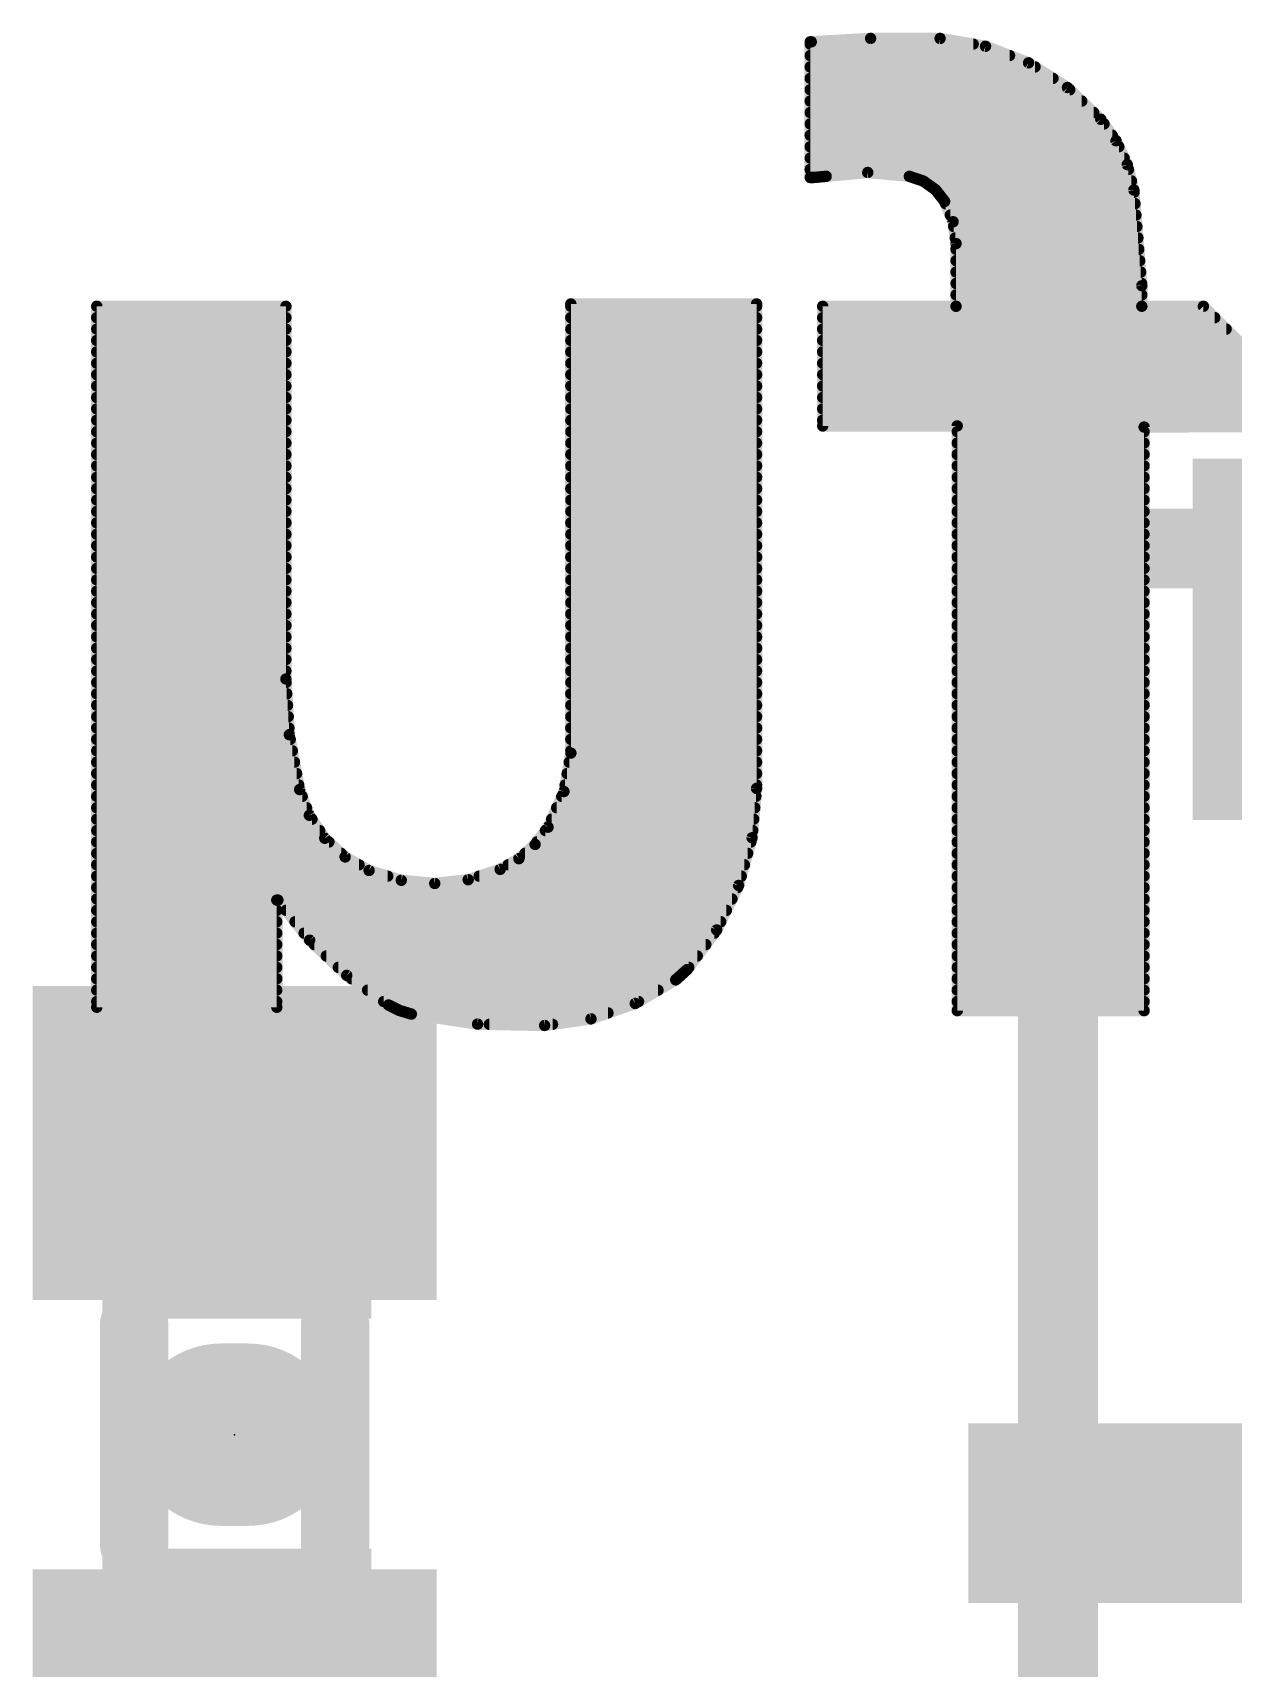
# Model space of a CAD drawing. Extents: x -8.9 to 15.4, y -3.8 to 15.4.
# Drawn here: x 3.36 to 6.036, y 7.099 to 10.744 of the extents above; entities that cross this region are included whole.
import ezdxf

# ---------------------------------------------------------------- set-up
doc = ezdxf.new("R2010")
doc.units = 0
for name, color, linetype in [('1', 12, 'CONTINUOUS'), ('21', 41, 'CONTINUOUS'), ('22', 40, 'CONTINUOUS'), ('23', 53, 'CONTINUOUS'), ('51', 53, 'CONTINUOUS')]:
    doc.layers.add(name, color=color, linetype=linetype)

# ---------------------------------------------------------------- blocks, each defined once
blk = doc.blocks.new('RECT')
blk.add_solid([(-0.5, -0.5), (0.5, -0.5), (-0.5, 0.5), (0.5, 0.5)])

msp = doc.modelspace()

# ---------------------------------------------------------------- linework, layer by layer
at = {"layer": '21'}
for points, const_width in [([(5.645, 7.945), (5.645, 9.595)], 0.1778), ([(3.7795, 7.62), (3.8405, 7.62)], 0.4064)]:
    msp.add_lwpolyline(points, dxfattribs=dict(at, const_width=const_width))
for points, const_width in [([(5.6895, 9.595, 1), (5.6006, 9.595)], 0.0889), ([(5.6006, 7.945, 1), (5.6895, 7.945)], 0.0889), ([(3.7795, 7.7216, 1), (3.7795, 7.5184)], 0.2032), ([(3.8405, 7.5184, 1), (3.8405, 7.7216)], 0.2032)]:
    msp.add_lwpolyline(points, format="xyb", dxfattribs=dict(at, const_width=const_width))
at = {"layer": '22', "const_width": 0.0254}
for points in [[(5.0952, 10.7239), (5.0927, 10.7239)], [(5.0927, 10.7239), (5.0927, 10.4216)], [(5.0927, 10.7188), (5.456, 10.7188)], [(5.2273, 10.7315), (5.0952, 10.7239)], [(5.3823, 10.7315), (5.2273, 10.7315)], [(5.4835, 10.7141), (5.3823, 10.7315)], [(5.5794, 10.6771), (5.4835, 10.7141)], [(5.0927, 10.6934), (5.5371, 10.6934)], [(5.0927, 10.668), (5.5938, 10.668)], [(5.6661, 10.6221), (5.5794, 10.6771)], [(5.0927, 10.6426), (5.6338, 10.6426)], [(5.0927, 10.6172), (5.6713, 10.6172)], [(5.7404, 10.5512), (5.6661, 10.6221)], [(5.0927, 10.5918), (5.6979, 10.5918)], [(5.0927, 10.5664), (5.7245, 10.5664)], [(5.0927, 10.541), (5.7477, 10.541)], [(5.7744, 10.5035), (5.7404, 10.5512)], [(5.0927, 10.5156), (5.7658, 10.5156)], [(5.0927, 10.4902), (5.7806, 10.4902)], [(5.7993, 10.4504), (5.7744, 10.5035)], [(5.0927, 10.4648), (5.7925, 10.4648)], [(5.8141, 10.3937), (5.7993, 10.4504)], [(5.0927, 10.4394), (5.8021, 10.4394)], [(5.0927, 10.4216), (5.1003, 10.4216)], [(5.1003, 10.4216), (5.1283, 10.4242)], [(5.1283, 10.4242), (5.221, 10.4328)], [(5.221, 10.4328), (5.3137, 10.4242)], [(5.3137, 10.4242), (5.345, 10.4135)], [(5.3435, 10.414), (5.8088, 10.414)], [(5.345, 10.4135), (5.372, 10.3943)], [(5.372, 10.3943), (5.3924, 10.3683)], [(5.3765, 10.3886), (5.8145, 10.3886)], [(5.8318, 10.1803), (5.8141, 10.3937)], [(5.3924, 10.3683), (5.4112, 10.3229)], [(5.3945, 10.3632), (5.8166, 10.3632)], [(5.405, 10.3378), (5.8187, 10.3378)], [(5.4112, 10.3229), (5.4178, 10.2743)], [(5.4126, 10.3124), (5.8208, 10.3124)], [(5.4161, 10.287), (5.823, 10.287)], [(5.4178, 10.2743), (5.4178, 10.1346)], [(5.4178, 10.2616), (5.8251, 10.2616)], [(5.4178, 10.2362), (5.8272, 10.2362)], [(5.4178, 10.2108), (5.8293, 10.2108)], [(5.4178, 10.1854), (5.8314, 10.1854)], [(5.4178, 10.16), (5.8318, 10.16)], [(5.8318, 10.1346), (5.8318, 10.1803)], [(3.5027, 8.5725), (3.5027, 10.1346)], [(3.5027, 10.1346), (3.9243, 10.1346)], [(3.9243, 10.1346), (3.9243, 9.304)], [(4.5593, 9.1389), (4.5593, 10.1397)], [(4.5593, 10.1397), (4.9733, 10.1397)], [(4.5593, 10.1346), (4.9733, 10.1346)], [(4.9733, 10.1397), (4.9733, 9.0602)], [(5.4178, 10.1346), (5.1206, 10.1346)], [(5.1206, 10.1346), (5.1206, 9.8679)], [(5.4178, 10.1346), (5.8318, 10.1346)], [(5.969, 10.1346), (5.8318, 10.1346)], [(6.2357, 9.8679), (5.969, 10.1346)], [(3.5027, 10.1092), (3.9243, 10.1092)], [(3.5027, 10.0838), (3.9243, 10.0838)], [(4.5593, 10.1092), (4.9733, 10.1092)], [(4.5593, 10.0838), (4.9733, 10.0838)], [(5.1206, 10.1092), (5.9944, 10.1092)], [(5.1206, 10.0838), (6.0198, 10.0838)], [(3.5027, 10.0584), (3.9243, 10.0584)], [(4.5593, 10.0584), (4.9733, 10.0584)], [(5.1206, 10.0584), (6.0452, 10.0584)], [(3.5027, 10.033), (3.9243, 10.033)], [(4.5593, 10.033), (4.9733, 10.033)], [(5.1206, 10.033), (6.0706, 10.033)], [(3.5027, 10.0076), (3.9243, 10.0076)], [(3.5027, 9.9822), (3.9243, 9.9822)], [(4.5593, 10.0076), (4.9733, 10.0076)], [(4.5593, 9.9822), (4.9733, 9.9822)], [(5.1206, 10.0076), (6.096, 10.0076)], [(5.1206, 9.9822), (6.1214, 9.9822)], [(3.5027, 9.9568), (3.9243, 9.9568)], [(4.5593, 9.9568), (4.9733, 9.9568)], [(5.1206, 9.9568), (6.1468, 9.9568)], [(3.5027, 9.9314), (3.9243, 9.9314)], [(3.5027, 9.906), (3.9243, 9.906)], [(4.5593, 9.9314), (4.9733, 9.9314)], [(4.5593, 9.906), (4.9733, 9.906)], [(5.1206, 9.9314), (6.1722, 9.9314)], [(5.1206, 9.906), (6.1976, 9.906)], [(3.5027, 9.8806), (3.9243, 9.8806)], [(4.5593, 9.8806), (4.9733, 9.8806)], [(5.1206, 9.8806), (6.223, 9.8806)], [(5.1206, 9.8679), (5.4204, 9.8679)], [(5.4204, 9.8679), (5.4204, 8.5649)], [(5.8369, 9.8654), (6.2357, 9.8679)], [(5.8369, 8.5649), (5.8369, 9.8654)], [(3.5027, 9.8552), (3.9243, 9.8552)], [(3.5027, 9.8298), (3.9243, 9.8298)], [(4.5593, 9.8552), (4.9733, 9.8552)], [(4.5593, 9.8298), (4.9733, 9.8298)], [(5.4204, 9.8552), (5.8369, 9.8552)], [(5.4204, 9.8298), (5.8369, 9.8298)], [(3.5027, 9.8044), (3.9243, 9.8044)], [(4.5593, 9.8044), (4.9733, 9.8044)], [(5.4204, 9.8044), (5.8369, 9.8044)], [(3.5027, 9.779), (3.9243, 9.779)], [(4.5593, 9.779), (4.9733, 9.779)], [(5.4204, 9.779), (5.8369, 9.779)], [(3.5027, 9.7536), (3.9243, 9.7536)], [(3.5027, 9.7282), (3.9243, 9.7282)], [(4.5593, 9.7536), (4.9733, 9.7536)], [(4.5593, 9.7282), (4.9733, 9.7282)], [(5.4204, 9.7536), (5.8369, 9.7536)], [(5.4204, 9.7282), (5.8369, 9.7282)], [(3.5027, 9.7028), (3.9243, 9.7028)], [(4.5593, 9.7028), (4.9733, 9.7028)], [(5.4204, 9.7028), (5.8369, 9.7028)], [(3.5027, 9.6774), (3.9243, 9.6774)], [(3.5027, 9.652), (3.9243, 9.652)], [(4.5593, 9.6774), (4.9733, 9.6774)], [(4.5593, 9.652), (4.9733, 9.652)], [(5.4204, 9.6774), (5.8369, 9.6774)], [(5.4204, 9.652), (5.8369, 9.652)], [(3.5027, 9.6266), (3.9243, 9.6266)], [(4.5593, 9.6266), (4.9733, 9.6266)], [(5.4204, 9.6266), (5.8369, 9.6266)], [(3.5027, 9.6012), (3.9243, 9.6012)], [(3.5027, 9.5758), (3.9243, 9.5758)], [(4.5593, 9.6012), (4.9733, 9.6012)], [(4.5593, 9.5758), (4.9733, 9.5758)], [(5.4204, 9.6012), (5.8369, 9.6012)], [(5.4204, 9.5758), (5.8369, 9.5758)], [(3.5027, 9.5504), (3.9243, 9.5504)], [(4.5593, 9.5504), (4.9733, 9.5504)], [(5.4204, 9.5504), (5.8369, 9.5504)], [(3.5027, 9.525), (3.9243, 9.525)], [(4.5593, 9.525), (4.9733, 9.525)], [(5.4204, 9.525), (5.8369, 9.525)], [(3.5027, 9.4996), (3.9243, 9.4996)], [(3.5027, 9.4742), (3.9243, 9.4742)], [(4.5593, 9.4996), (4.9733, 9.4996)], [(4.5593, 9.4742), (4.9733, 9.4742)], [(5.4204, 9.4996), (5.8369, 9.4996)], [(5.4204, 9.4742), (5.8369, 9.4742)], [(3.5027, 9.4488), (3.9243, 9.4488)], [(4.5593, 9.4488), (4.9733, 9.4488)], [(5.4204, 9.4488), (5.8369, 9.4488)], [(3.5027, 9.4234), (3.9243, 9.4234)], [(3.5027, 9.398), (3.9243, 9.398)], [(4.5593, 9.4234), (4.9733, 9.4234)], [(4.5593, 9.398), (4.9733, 9.398)], [(5.4204, 9.4234), (5.8369, 9.4234)], [(5.4204, 9.398), (5.8369, 9.398)], [(3.5027, 9.3726), (3.9243, 9.3726)], [(4.5593, 9.3726), (4.9733, 9.3726)], [(5.4204, 9.3726), (5.8369, 9.3726)], [(3.5027, 9.3472), (3.9243, 9.3472)], [(3.5027, 9.3218), (3.9243, 9.3218)], [(4.5593, 9.3472), (4.9733, 9.3472)], [(4.5593, 9.3218), (4.9733, 9.3218)], [(5.4204, 9.3472), (5.8369, 9.3472)], [(5.4204, 9.3218), (5.8369, 9.3218)], [(3.5027, 9.2964), (3.9248, 9.2964)], [(3.9243, 9.304), (3.932, 9.1799)], [(4.5593, 9.2964), (4.9733, 9.2964)], [(5.4204, 9.2964), (5.8369, 9.2964)], [(3.5027, 9.271), (3.9263, 9.271)], [(3.5027, 9.2456), (3.9279, 9.2456)], [(4.5593, 9.271), (4.9733, 9.271)], [(4.5593, 9.2456), (4.9733, 9.2456)], [(5.4204, 9.271), (5.8369, 9.271)], [(5.4204, 9.2456), (5.8369, 9.2456)], [(3.5027, 9.2202), (3.9295, 9.2202)], [(4.5593, 9.2202), (4.9733, 9.2202)], [(5.4204, 9.2202), (5.8369, 9.2202)], [(3.5027, 9.1948), (3.931, 9.1948)], [(3.932, 9.1799), (3.9548, 9.0576)], [(4.5593, 9.1948), (4.9733, 9.1948)], [(5.4204, 9.1948), (5.8369, 9.1948)], [(3.5027, 9.1694), (3.9339, 9.1694)], [(3.5027, 9.144), (3.9387, 9.144)], [(4.544, 9.0532), (4.5593, 9.1389)], [(4.5593, 9.1694), (4.9733, 9.1694)], [(4.5593, 9.144), (4.9733, 9.144)], [(5.4204, 9.1694), (5.8369, 9.1694)], [(5.4204, 9.144), (5.8369, 9.144)], [(3.5027, 9.1186), (3.9434, 9.1186)], [(4.5557, 9.1186), (4.9733, 9.1186)], [(5.4204, 9.1186), (5.8369, 9.1186)], [(3.5027, 9.0932), (3.9481, 9.0932)], [(3.5027, 9.0678), (3.9529, 9.0678)], [(4.5466, 9.0678), (4.9733, 9.0678)], [(4.5511, 9.0932), (4.9733, 9.0932)], [(5.4204, 9.0932), (5.8369, 9.0932)], [(5.4204, 9.0678), (5.8369, 9.0678)], [(3.5027, 9.0424), (3.9606, 9.0424)], [(3.9548, 9.0576), (3.9766, 9.0001)], [(4.5085, 8.9738), (4.544, 9.0532)], [(4.5391, 9.0424), (4.9717, 9.0424)], [(4.9733, 9.0602), (4.9632, 8.9502)], [(5.4204, 9.0424), (5.8369, 9.0424)], [(3.5027, 9.017), (3.9702, 9.017)], [(3.5027, 8.9916), (3.9824, 8.9916)], [(3.9766, 9.0001), (4.011, 8.9492)], [(4.5164, 8.9916), (4.967, 8.9916)], [(4.5278, 9.017), (4.9693, 9.017)], [(5.4204, 9.017), (5.8369, 9.017)], [(5.4204, 8.9916), (5.8369, 8.9916)], [(3.5027, 8.9662), (3.9995, 8.9662)], [(4.4796, 8.9354), (4.5085, 8.9738)], [(4.5028, 8.9662), (4.9647, 8.9662)], [(5.4204, 8.9662), (5.8369, 8.9662)], [(3.5027, 8.9408), (4.0201, 8.9408)], [(4.011, 8.9492), (4.0562, 8.9075)], [(4.4436, 8.9036), (4.4796, 8.9354)], [(4.4837, 8.9408), (4.9605, 8.9408)], [(4.9632, 8.9502), (4.9332, 8.8439)], [(5.4204, 8.9408), (5.8369, 8.9408)], [(3.5027, 8.9154), (4.0476, 8.9154)], [(3.5027, 8.89), (4.0872, 8.89)], [(4.0562, 8.9075), (4.1097, 8.8773)], [(4.4018, 8.8798), (4.4436, 8.9036)], [(4.4197, 8.89), (4.9462, 8.89)], [(4.457, 8.9154), (4.9534, 8.9154)], [(5.4204, 8.9154), (5.8369, 8.9154)], [(5.4204, 8.89), (5.8369, 8.89)], [(3.5027, 8.8646), (4.1512, 8.8646)], [(4.1097, 8.8773), (4.1814, 8.8554)], [(4.1814, 8.8554), (4.256, 8.8484)], [(4.256, 8.8484), (4.3305, 8.8567)], [(4.3305, 8.8567), (4.4018, 8.8798)], [(4.355, 8.8646), (4.9391, 8.8646)], [(5.4204, 8.8646), (5.8369, 8.8646)], [(3.5027, 8.8392), (4.9309, 8.8392)], [(3.5027, 8.8138), (4.9184, 8.8138)], [(3.9065, 8.8113), (3.904, 8.8113)], [(3.904, 8.8113), (3.904, 8.5725)], [(3.9772, 8.7219), (3.9065, 8.8113)], [(4.9332, 8.8439), (4.8844, 8.7448)], [(5.4204, 8.8392), (5.8369, 8.8392)], [(5.4204, 8.8138), (5.8369, 8.8138)], [(3.5027, 8.7884), (3.904, 8.7884)], [(3.9246, 8.7884), (4.9059, 8.7884)], [(5.4204, 8.7884), (5.8369, 8.7884)], [(3.5027, 8.763), (3.904, 8.763)], [(3.5027, 8.7376), (3.904, 8.7376)], [(3.9447, 8.763), (4.8934, 8.763)], [(3.9648, 8.7376), (4.879, 8.7376)], [(4.8844, 8.7448), (4.8184, 8.6563)], [(5.4204, 8.763), (5.8369, 8.763)], [(5.4204, 8.7376), (5.8369, 8.7376)], [(3.5027, 8.7122), (3.904, 8.7122)], [(4.0599, 8.6435), (3.9772, 8.7219)], [(3.9875, 8.7122), (4.8601, 8.7122)], [(5.4204, 8.7122), (5.8369, 8.7122)], [(3.5027, 8.6868), (3.904, 8.6868)], [(4.0142, 8.6868), (4.8411, 8.6868)], [(5.4204, 8.6868), (5.8369, 8.6868)], [(3.5027, 8.6614), (3.904, 8.6614)], [(3.5027, 8.636), (3.904, 8.636)], [(4.041, 8.6614), (4.8222, 8.6614)], [(4.1529, 8.5776), (4.0599, 8.6435)], [(4.0705, 8.636), (4.7958, 8.636)], [(4.793, 8.6335), (4.7028, 8.5809)], [(4.8184, 8.6563), (4.793, 8.6335)], [(5.4204, 8.6614), (5.8369, 8.6614)], [(5.4204, 8.636), (5.8369, 8.636)], [(3.5027, 8.6106), (3.904, 8.6106)], [(4.1063, 8.6106), (4.7537, 8.6106)], [(5.4204, 8.6106), (5.8369, 8.6106)], [(3.5027, 8.5852), (3.904, 8.5852)], [(3.904, 8.5725), (3.5027, 8.5725)], [(4.1422, 8.5852), (4.7102, 8.5852)], [(4.1775, 8.5653), (4.1529, 8.5776)], [(4.2037, 8.5573), (4.1775, 8.5653)], [(4.1955, 8.5598), (4.6421, 8.5598)], [(4.3515, 8.5349), (4.2037, 8.5573)], [(4.7028, 8.5809), (4.6042, 8.5466)], [(5.4204, 8.5852), (5.8369, 8.5852)], [(5.4204, 8.5649), (5.8369, 8.5649)], [(4.5009, 8.5319), (4.3515, 8.5349)], [(4.3778, 8.5344), (4.5185, 8.5344)], [(4.6042, 8.5466), (4.5009, 8.5319)]]:
    msp.add_lwpolyline(points, dxfattribs=at)
at = {"layer": '22', "const_width": 0.0127}
for points in [[(5.0927, 10.7302, 1), (5.0927, 10.7176)], [(5.0927, 10.7251, 1), (5.0927, 10.7125)], [(5.0991, 10.7239, 1), (5.0864, 10.7239)], [(5.0948, 10.7302, 1), (5.0956, 10.7176)], [(5.0952, 10.7176, 1), (5.0952, 10.7302)], [(5.2273, 10.7378, 1), (5.2273, 10.7252)], [(5.2277, 10.7252, 1), (5.2269, 10.7378)], [(5.3834, 10.7378, 1), (5.3812, 10.7252)], [(5.3823, 10.7252, 1), (5.3823, 10.7378)], [(5.456, 10.7125, 1), (5.456, 10.7251)], [(5.4858, 10.72, 1), (5.4812, 10.7081)], [(5.4824, 10.7078, 1), (5.4846, 10.7203)], [(5.0927, 10.6997, 1), (5.0927, 10.6871)], [(5.0927, 10.6744, 1), (5.0927, 10.6617)], [(5.5371, 10.6871, 1), (5.5371, 10.6997)], [(5.5828, 10.6825, 1), (5.576, 10.6718)], [(5.5771, 10.6712, 1), (5.5816, 10.6831)], [(5.5938, 10.6617, 1), (5.5938, 10.6744)], [(5.0927, 10.6489, 1), (5.0927, 10.6363)], [(5.6338, 10.6363, 1), (5.6338, 10.6489)], [(5.0927, 10.6235, 1), (5.0927, 10.6109)], [(5.6705, 10.6267, 1), (5.6617, 10.6175)], [(5.6627, 10.6168, 1), (5.6695, 10.6275)], [(5.6713, 10.6109, 1), (5.6713, 10.6235)], [(5.0927, 10.5982, 1), (5.0927, 10.5855)], [(5.0927, 10.5727, 1), (5.0927, 10.5601)], [(5.6979, 10.5855, 1), (5.6979, 10.5982)], [(5.7245, 10.5601, 1), (5.7245, 10.5727)], [(5.0927, 10.5473, 1), (5.0927, 10.5347)], [(5.7456, 10.5549, 1), (5.7352, 10.5475)], [(5.736, 10.5466, 1), (5.7448, 10.5558)], [(5.7477, 10.5347, 1), (5.7477, 10.5473)], [(5.0927, 10.522, 1), (5.0927, 10.5093)], [(5.0927, 10.4965, 1), (5.0927, 10.4839)], [(5.7658, 10.5093, 1), (5.7658, 10.522)], [(5.7802, 10.5062, 1), (5.7687, 10.5008)], [(5.7692, 10.4998, 1), (5.7796, 10.5072)], [(5.7806, 10.4839, 1), (5.7806, 10.4965)], [(5.0927, 10.4711, 1), (5.0927, 10.4585)], [(5.7925, 10.4585, 1), (5.7925, 10.4711)], [(5.8054, 10.452, 1), (5.7931, 10.4488)], [(5.0927, 10.4458, 1), (5.0927, 10.4331)], [(5.0927, 10.4279, 1), (5.0927, 10.4153)], [(5.0864, 10.4216, 1), (5.0991, 10.4216)], [(5.0997, 10.4279, 1), (5.1009, 10.4153)], [(5.1003, 10.4153, 1), (5.1003, 10.4279)], [(5.1277, 10.4305, 1), (5.1289, 10.4179)], [(5.1289, 10.4179, 1), (5.1277, 10.4305)], [(5.2216, 10.4391, 1), (5.2204, 10.4265)], [(5.2216, 10.4265, 1), (5.2204, 10.4391)], [(5.3158, 10.4302, 1), (5.3116, 10.4182)], [(5.3131, 10.4179, 1), (5.3143, 10.4305)], [(5.3435, 10.4203, 1), (5.3435, 10.4077)], [(5.3487, 10.4187, 1), (5.3413, 10.4083)], [(5.343, 10.4075, 1), (5.3471, 10.4195)], [(5.7935, 10.4477, 1), (5.805, 10.4531)], [(5.8021, 10.4331, 1), (5.8021, 10.4458)], [(5.8088, 10.4077, 1), (5.8088, 10.4203)], [(5.377, 10.3983, 1), (5.367, 10.3904)], [(5.3683, 10.3892, 1), (5.3757, 10.3995)], [(5.3765, 10.3949, 1), (5.3765, 10.3823)], [(5.8204, 10.3942, 1), (5.8078, 10.3932)], [(5.808, 10.3921, 1), (5.8202, 10.3953)], [(5.8145, 10.3823, 1), (5.8145, 10.3949)], [(5.3983, 10.3707, 1), (5.3865, 10.3659)], [(5.3874, 10.3644, 1), (5.3974, 10.3722)], [(5.3945, 10.3696, 1), (5.3945, 10.3569)], [(5.8166, 10.3569, 1), (5.8166, 10.3696)], [(5.405, 10.3441, 1), (5.405, 10.3315)], [(5.4175, 10.3238, 1), (5.4049, 10.3221)], [(5.4053, 10.3205, 1), (5.417, 10.3254)], [(5.4126, 10.3187, 1), (5.4126, 10.3061)], [(5.8187, 10.3315, 1), (5.8187, 10.3441)], [(5.8208, 10.3061, 1), (5.8208, 10.3187)], [(5.4161, 10.2934, 1), (5.4161, 10.2807)], [(5.4242, 10.2743, 1), (5.4115, 10.2743)], [(5.4115, 10.2734, 1), (5.4241, 10.2752)], [(5.823, 10.2807, 1), (5.823, 10.2934)], [(5.4178, 10.2679, 1), (5.4178, 10.2553)], [(5.4178, 10.2425, 1), (5.4178, 10.2299)], [(5.8251, 10.2553, 1), (5.8251, 10.2679)], [(5.8272, 10.2299, 1), (5.8272, 10.2425)], [(5.4178, 10.2172, 1), (5.4178, 10.2045)], [(5.8293, 10.2045, 1), (5.8293, 10.2172)], [(5.4178, 10.1918, 1), (5.4178, 10.1791)], [(5.4178, 10.1663, 1), (5.4178, 10.1537)], [(5.8382, 10.1803, 1), (5.8255, 10.1803)], [(5.8255, 10.1798, 1), (5.8381, 10.1808)], [(5.8314, 10.1791, 1), (5.8314, 10.1918)], [(5.8318, 10.1537, 1), (5.8318, 10.1663)], [(3.5027, 10.141, 1), (3.5027, 10.1283)], [(3.5091, 10.1346, 1), (3.4964, 10.1346)], [(3.9306, 10.1346, 1), (3.918, 10.1346)], [(3.9243, 10.1283, 1), (3.9243, 10.141)], [(4.5593, 10.1461, 1), (4.5593, 10.1334)], [(4.5593, 10.141, 1), (4.5593, 10.1283)], [(4.5657, 10.1397, 1), (4.553, 10.1397)], [(4.9797, 10.1397, 1), (4.9669, 10.1397)], [(4.9733, 10.1334, 1), (4.9733, 10.1461)], [(4.9733, 10.1283, 1), (4.9733, 10.141)], [(5.1206, 10.141, 1), (5.1206, 10.1283)], [(5.127, 10.1346, 1), (5.1143, 10.1346)], [(5.4178, 10.141, 1), (5.4178, 10.1283)], [(5.4115, 10.1346, 1), (5.4242, 10.1346)], [(5.4178, 10.1283, 1), (5.4178, 10.141)], [(5.8318, 10.141, 1), (5.8318, 10.1283)], [(5.8255, 10.1346, 1), (5.8382, 10.1346)], [(5.8318, 10.1283, 1), (5.8318, 10.141)], [(5.9735, 10.1391, 1), (5.9645, 10.1301)], [(5.969, 10.1283, 1), (5.969, 10.141)], [(3.5027, 10.1156, 1), (3.5027, 10.1029)], [(3.5027, 10.0901, 1), (3.5027, 10.0775)], [(3.9243, 10.1029, 1), (3.9243, 10.1156)], [(3.9243, 10.0775, 1), (3.9243, 10.0901)], [(4.5593, 10.1156, 1), (4.5593, 10.1029)], [(4.5593, 10.0901, 1), (4.5593, 10.0775)], [(4.9733, 10.1029, 1), (4.9733, 10.1156)], [(4.9733, 10.0775, 1), (4.9733, 10.0901)], [(5.1206, 10.1156, 1), (5.1206, 10.1029)], [(5.1206, 10.0901, 1), (5.1206, 10.0775)], [(5.9944, 10.1029, 1), (5.9944, 10.1156)], [(6.0198, 10.0775, 1), (6.0198, 10.0901)], [(3.5027, 10.0648, 1), (3.5027, 10.0521)], [(3.9243, 10.0521, 1), (3.9243, 10.0648)], [(4.5593, 10.0648, 1), (4.5593, 10.0521)], [(4.9733, 10.0521, 1), (4.9733, 10.0648)], [(5.1206, 10.0648, 1), (5.1206, 10.0521)], [(3.5027, 10.0394, 1), (3.5027, 10.0267)], [(3.9243, 10.0267, 1), (3.9243, 10.0394)], [(4.5593, 10.0394, 1), (4.5593, 10.0267)], [(4.9733, 10.0267, 1), (4.9733, 10.0394)], [(5.1206, 10.0394, 1), (5.1206, 10.0267)], [(3.5027, 9.9886, 1), (3.5027, 9.9759)], [(3.5027, 10.0139, 1), (3.5027, 10.0013)], [(3.9243, 10.0013, 1), (3.9243, 10.0139)], [(3.9243, 9.9759, 1), (3.9243, 9.9886)], [(4.5593, 9.9886, 1), (4.5593, 9.9759)], [(4.5593, 10.0139, 1), (4.5593, 10.0013)], [(4.9733, 10.0013, 1), (4.9733, 10.0139)], [(4.9733, 9.9759, 1), (4.9733, 9.9886)], [(5.1206, 10.0139, 1), (5.1206, 10.0013)], [(5.1206, 9.9886, 1), (5.1206, 9.9759)], [(3.5027, 9.9632, 1), (3.5027, 9.9505)], [(3.9243, 9.9505, 1), (3.9243, 9.9632)], [(4.5593, 9.9632, 1), (4.5593, 9.9505)], [(4.9733, 9.9505, 1), (4.9733, 9.9632)], [(5.1206, 9.9632, 1), (5.1206, 9.9505)], [(3.5027, 9.9123, 1), (3.5027, 9.8997)], [(3.5027, 9.9377, 1), (3.5027, 9.9251)], [(3.9243, 9.9251, 1), (3.9243, 9.9377)], [(3.9243, 9.8997, 1), (3.9243, 9.9123)], [(4.5593, 9.9123, 1), (4.5593, 9.8997)], [(4.5593, 9.9377, 1), (4.5593, 9.9251)], [(4.9733, 9.9251, 1), (4.9733, 9.9377)], [(4.9733, 9.8997, 1), (4.9733, 9.9123)], [(5.1206, 9.9377, 1), (5.1206, 9.9251)], [(5.1206, 9.9123, 1), (5.1206, 9.8997)], [(3.5027, 9.887, 1), (3.5027, 9.8743)], [(3.9243, 9.8743, 1), (3.9243, 9.887)], [(4.5593, 9.887, 1), (4.5593, 9.8743)], [(4.9733, 9.8743, 1), (4.9733, 9.887)], [(5.1206, 9.887, 1), (5.1206, 9.8743)], [(5.1206, 9.8742, 1), (5.1206, 9.8616)], [(5.4268, 9.8679, 1), (5.414, 9.8679)], [(5.4204, 9.8616, 1), (5.4204, 9.8742)], [(5.8433, 9.8654, 1), (5.8305, 9.8654)], [(5.8369, 9.8717, 1), (5.8369, 9.8591)], [(3.5027, 9.8361, 1), (3.5027, 9.8235)], [(3.5027, 9.8615, 1), (3.5027, 9.8489)], [(3.9243, 9.8489, 1), (3.9243, 9.8615)], [(3.9243, 9.8235, 1), (3.9243, 9.8361)], [(4.5593, 9.8361, 1), (4.5593, 9.8235)], [(4.5593, 9.8615, 1), (4.5593, 9.8489)], [(4.9733, 9.8489, 1), (4.9733, 9.8615)], [(4.9733, 9.8235, 1), (4.9733, 9.8361)], [(5.1143, 9.8679, 1), (5.127, 9.8679)], [(5.4204, 9.8361, 1), (5.4204, 9.8235)], [(5.4204, 9.8615, 1), (5.4204, 9.8489)], [(5.8369, 9.8489, 1), (5.8369, 9.8615)], [(5.8369, 9.8235, 1), (5.8369, 9.8361)], [(3.5027, 9.8108, 1), (3.5027, 9.7981)], [(3.9243, 9.7981, 1), (3.9243, 9.8108)], [(4.5593, 9.8108, 1), (4.5593, 9.7981)], [(4.9733, 9.7981, 1), (4.9733, 9.8108)], [(5.4204, 9.8108, 1), (5.4204, 9.7981)], [(5.8369, 9.7981, 1), (5.8369, 9.8108)], [(3.5027, 9.7853, 1), (3.5027, 9.7727)], [(3.9243, 9.7727, 1), (3.9243, 9.7853)], [(4.5593, 9.7853, 1), (4.5593, 9.7727)], [(4.9733, 9.7727, 1), (4.9733, 9.7853)], [(5.4204, 9.7853, 1), (5.4204, 9.7727)], [(5.8369, 9.7727, 1), (5.8369, 9.7853)], [(3.5027, 9.7599, 1), (3.5027, 9.7473)], [(3.5027, 9.7346, 1), (3.5027, 9.7219)], [(3.9243, 9.7473, 1), (3.9243, 9.7599)], [(3.9243, 9.7219, 1), (3.9243, 9.7346)], [(4.5593, 9.7599, 1), (4.5593, 9.7473)], [(4.5593, 9.7346, 1), (4.5593, 9.7219)], [(4.9733, 9.7473, 1), (4.9733, 9.7599)], [(4.9733, 9.7219, 1), (4.9733, 9.7346)], [(5.4204, 9.7599, 1), (5.4204, 9.7473)], [(5.4204, 9.7346, 1), (5.4204, 9.7219)], [(5.8369, 9.7473, 1), (5.8369, 9.7599)], [(5.8369, 9.7219, 1), (5.8369, 9.7346)], [(3.5027, 9.7091, 1), (3.5027, 9.6965)], [(3.9243, 9.6965, 1), (3.9243, 9.7091)], [(4.5593, 9.7091, 1), (4.5593, 9.6965)], [(4.9733, 9.6965, 1), (4.9733, 9.7091)], [(5.4204, 9.7091, 1), (5.4204, 9.6965)], [(5.8369, 9.6965, 1), (5.8369, 9.7091)], [(3.5027, 9.6837, 1), (3.5027, 9.6711)], [(3.5027, 9.6584, 1), (3.5027, 9.6457)], [(3.9243, 9.6711, 1), (3.9243, 9.6837)], [(3.9243, 9.6457, 1), (3.9243, 9.6584)], [(4.5593, 9.6837, 1), (4.5593, 9.6711)], [(4.5593, 9.6584, 1), (4.5593, 9.6457)], [(4.9733, 9.6711, 1), (4.9733, 9.6837)], [(4.9733, 9.6457, 1), (4.9733, 9.6584)], [(5.4204, 9.6837, 1), (5.4204, 9.6711)], [(5.4204, 9.6584, 1), (5.4204, 9.6457)], [(5.8369, 9.6711, 1), (5.8369, 9.6837)], [(5.8369, 9.6457, 1), (5.8369, 9.6584)], [(3.5027, 9.6329, 1), (3.5027, 9.6203)], [(3.9243, 9.6203, 1), (3.9243, 9.6329)], [(4.5593, 9.6329, 1), (4.5593, 9.6203)], [(4.9733, 9.6203, 1), (4.9733, 9.6329)], [(5.4204, 9.6329, 1), (5.4204, 9.6203)], [(5.8369, 9.6203, 1), (5.8369, 9.6329)], [(3.5027, 9.5822, 1), (3.5027, 9.5695)], [(3.5027, 9.6075, 1), (3.5027, 9.5949)], [(3.9243, 9.5949, 1), (3.9243, 9.6075)], [(3.9243, 9.5695, 1), (3.9243, 9.5822)], [(4.5593, 9.5822, 1), (4.5593, 9.5695)], [(4.5593, 9.6075, 1), (4.5593, 9.5949)], [(4.9733, 9.5949, 1), (4.9733, 9.6075)], [(4.9733, 9.5695, 1), (4.9733, 9.5822)], [(5.4204, 9.5822, 1), (5.4204, 9.5695)], [(5.4204, 9.6075, 1), (5.4204, 9.5949)], [(5.8369, 9.5949, 1), (5.8369, 9.6075)], [(5.8369, 9.5695, 1), (5.8369, 9.5822)], [(3.5027, 9.5567, 1), (3.5027, 9.5441)], [(3.9243, 9.5441, 1), (3.9243, 9.5567)], [(4.5593, 9.5567, 1), (4.5593, 9.5441)], [(4.9733, 9.5441, 1), (4.9733, 9.5567)], [(5.4204, 9.5567, 1), (5.4204, 9.5441)], [(5.8369, 9.5441, 1), (5.8369, 9.5567)], [(3.5027, 9.5313, 1), (3.5027, 9.5187)], [(3.9243, 9.5187, 1), (3.9243, 9.5313)], [(4.5593, 9.5313, 1), (4.5593, 9.5187)], [(4.9733, 9.5187, 1), (4.9733, 9.5313)], [(5.4204, 9.5313, 1), (5.4204, 9.5187)], [(5.8369, 9.5187, 1), (5.8369, 9.5313)], [(3.5027, 9.506, 1), (3.5027, 9.4933)], [(3.5027, 9.4805, 1), (3.5027, 9.4679)], [(3.9243, 9.4933, 1), (3.9243, 9.506)], [(3.9243, 9.4679, 1), (3.9243, 9.4805)], [(4.5593, 9.506, 1), (4.5593, 9.4933)], [(4.5593, 9.4805, 1), (4.5593, 9.4679)], [(4.9733, 9.4933, 1), (4.9733, 9.506)], [(4.9733, 9.4679, 1), (4.9733, 9.4805)], [(5.4204, 9.506, 1), (5.4204, 9.4933)], [(5.4204, 9.4805, 1), (5.4204, 9.4679)], [(5.8369, 9.4933, 1), (5.8369, 9.506)], [(5.8369, 9.4679, 1), (5.8369, 9.4805)], [(3.5027, 9.4551, 1), (3.5027, 9.4425)], [(3.9243, 9.4425, 1), (3.9243, 9.4551)], [(4.5593, 9.4551, 1), (4.5593, 9.4425)], [(4.9733, 9.4425, 1), (4.9733, 9.4551)], [(5.4204, 9.4551, 1), (5.4204, 9.4425)], [(5.8369, 9.4425, 1), (5.8369, 9.4551)], [(3.5027, 9.4298, 1), (3.5027, 9.4171)], [(3.5027, 9.4043, 1), (3.5027, 9.3917)], [(3.9243, 9.4171, 1), (3.9243, 9.4298)], [(3.9243, 9.3917, 1), (3.9243, 9.4043)], [(4.5593, 9.4298, 1), (4.5593, 9.4171)], [(4.5593, 9.4043, 1), (4.5593, 9.3917)], [(4.9733, 9.4171, 1), (4.9733, 9.4298)], [(4.9733, 9.3917, 1), (4.9733, 9.4043)], [(5.4204, 9.4298, 1), (5.4204, 9.4171)], [(5.4204, 9.4043, 1), (5.4204, 9.3917)], [(5.8369, 9.4171, 1), (5.8369, 9.4298)], [(5.8369, 9.3917, 1), (5.8369, 9.4043)], [(3.5027, 9.3789, 1), (3.5027, 9.3663)], [(3.9243, 9.3663, 1), (3.9243, 9.3789)], [(4.5593, 9.3789, 1), (4.5593, 9.3663)], [(4.9733, 9.3663, 1), (4.9733, 9.3789)], [(5.4204, 9.3789, 1), (5.4204, 9.3663)], [(5.8369, 9.3663, 1), (5.8369, 9.3789)], [(3.5027, 9.3536, 1), (3.5027, 9.3409)], [(3.5027, 9.3281, 1), (3.5027, 9.3155)], [(3.9243, 9.3409, 1), (3.9243, 9.3536)], [(3.9243, 9.3155, 1), (3.9243, 9.3281)], [(4.5593, 9.3536, 1), (4.5593, 9.3409)], [(4.5593, 9.3281, 1), (4.5593, 9.3155)], [(4.9733, 9.3409, 1), (4.9733, 9.3536)], [(4.9733, 9.3155, 1), (4.9733, 9.3281)], [(5.4204, 9.3536, 1), (5.4204, 9.3409)], [(5.4204, 9.3281, 1), (5.4204, 9.3155)], [(5.8369, 9.3409, 1), (5.8369, 9.3536)], [(5.8369, 9.3155, 1), (5.8369, 9.3281)], [(3.5027, 9.3027, 1), (3.5027, 9.2901)], [(3.9306, 9.3044, 1), (3.918, 9.3036)], [(3.918, 9.304, 1), (3.9306, 9.304)], [(3.9248, 9.2901, 1), (3.9248, 9.3027)], [(4.5593, 9.3027, 1), (4.5593, 9.2901)], [(4.9733, 9.2901, 1), (4.9733, 9.3027)], [(5.4204, 9.3027, 1), (5.4204, 9.2901)], [(5.8369, 9.2901, 1), (5.8369, 9.3027)], [(3.5027, 9.2774, 1), (3.5027, 9.2647)], [(3.5027, 9.2519, 1), (3.5027, 9.2393)], [(3.9263, 9.2647, 1), (3.9263, 9.2774)], [(3.9279, 9.2393, 1), (3.9279, 9.2519)], [(4.5593, 9.2774, 1), (4.5593, 9.2647)], [(4.5593, 9.2519, 1), (4.5593, 9.2393)], [(4.9733, 9.2647, 1), (4.9733, 9.2774)], [(4.9733, 9.2393, 1), (4.9733, 9.2519)], [(5.4204, 9.2774, 1), (5.4204, 9.2647)], [(5.4204, 9.2519, 1), (5.4204, 9.2393)], [(5.8369, 9.2647, 1), (5.8369, 9.2774)], [(5.8369, 9.2393, 1), (5.8369, 9.2519)], [(3.5027, 9.2265, 1), (3.5027, 9.2139)], [(3.9295, 9.2139, 1), (3.9295, 9.2265)], [(4.5593, 9.2265, 1), (4.5593, 9.2139)], [(4.9733, 9.2139, 1), (4.9733, 9.2265)], [(5.4204, 9.2265, 1), (5.4204, 9.2139)], [(5.8369, 9.2139, 1), (5.8369, 9.2265)], [(3.5027, 9.2012, 1), (3.5027, 9.1885)], [(3.9382, 9.181, 1), (3.9257, 9.1787)], [(3.9256, 9.1795, 1), (3.9383, 9.1803)], [(3.931, 9.1885, 1), (3.931, 9.2012)], [(4.5593, 9.2012, 1), (4.5593, 9.1885)], [(4.9733, 9.1885, 1), (4.9733, 9.2012)], [(5.4204, 9.2012, 1), (5.4204, 9.1885)], [(5.8369, 9.1885, 1), (5.8369, 9.2012)], [(3.5027, 9.1758, 1), (3.5027, 9.1631)], [(3.5027, 9.1503, 1), (3.5027, 9.1377)], [(3.9339, 9.1631, 1), (3.9339, 9.1758)], [(3.9387, 9.1377, 1), (3.9387, 9.1503)], [(4.5593, 9.1758, 1), (4.5593, 9.1631)], [(4.5593, 9.1503, 1), (4.5593, 9.1377)], [(4.5656, 9.1378, 1), (4.553, 9.14)], [(4.9733, 9.1631, 1), (4.9733, 9.1758)], [(4.9733, 9.1377, 1), (4.9733, 9.1503)], [(5.4204, 9.1758, 1), (5.4204, 9.1631)], [(5.4204, 9.1503, 1), (5.4204, 9.1377)], [(5.8369, 9.1631, 1), (5.8369, 9.1758)], [(5.8369, 9.1377, 1), (5.8369, 9.1503)], [(3.5027, 9.125, 1), (3.5027, 9.1123)], [(3.9434, 9.1123, 1), (3.9434, 9.125)], [(4.5557, 9.125, 1), (4.5557, 9.1123)], [(4.553, 9.1389, 1), (4.5657, 9.1389)], [(4.9733, 9.1123, 1), (4.9733, 9.125)], [(5.4204, 9.125, 1), (5.4204, 9.1123)], [(5.8369, 9.1123, 1), (5.8369, 9.125)], [(3.5027, 9.0996, 1), (3.5027, 9.0869)], [(3.5027, 9.0741, 1), (3.5027, 9.0615)], [(3.9481, 9.0869, 1), (3.9481, 9.0996)], [(3.9529, 9.0615, 1), (3.9529, 9.0741)], [(4.5466, 9.0741, 1), (4.5466, 9.0615)], [(4.5511, 9.0996, 1), (4.5511, 9.0869)], [(4.9733, 9.0869, 1), (4.9733, 9.0996)], [(4.9733, 9.0615, 1), (4.9733, 9.0741)], [(5.4204, 9.0996, 1), (5.4204, 9.0869)], [(5.4204, 9.0741, 1), (5.4204, 9.0615)], [(5.8369, 9.0869, 1), (5.8369, 9.0996)], [(5.8369, 9.0615, 1), (5.8369, 9.0741)], [(3.5027, 9.0488, 1), (3.5027, 9.0361)], [(3.9607, 9.0599, 1), (3.9489, 9.0553)], [(3.9486, 9.0564, 1), (3.961, 9.0588)], [(3.9606, 9.0361, 1), (3.9606, 9.0488)], [(4.5391, 9.0488, 1), (4.5391, 9.0361)], [(4.5377, 9.0544, 1), (4.5502, 9.0521)], [(4.5498, 9.0507, 1), (4.5382, 9.0558)], [(4.9669, 9.0602, 1), (4.9797, 9.0602)], [(4.9796, 9.0596, 1), (4.967, 9.0608)], [(4.9717, 9.0361, 1), (4.9717, 9.0488)], [(5.4204, 9.0488, 1), (5.4204, 9.0361)], [(5.8369, 9.0361, 1), (5.8369, 9.0488)], [(3.5027, 9.0234, 1), (3.5027, 9.0107)], [(3.5027, 8.9979, 1), (3.5027, 8.9853)], [(3.9702, 9.0107, 1), (3.9702, 9.0234)], [(3.9819, 9.0037, 1), (3.9713, 8.9966)], [(3.9707, 8.9979, 1), (3.9825, 9.0024)], [(3.9824, 8.9853, 1), (3.9824, 8.9979)], [(4.5164, 8.9979, 1), (4.5164, 8.9853)], [(4.5278, 9.0234, 1), (4.5278, 9.0107)], [(4.967, 8.9853, 1), (4.967, 8.9979)], [(4.9693, 9.0107, 1), (4.9693, 9.0234)], [(5.4204, 9.0234, 1), (5.4204, 9.0107)], [(5.4204, 8.9979, 1), (5.4204, 8.9853)], [(5.8369, 9.0107, 1), (5.8369, 9.0234)], [(5.8369, 8.9853, 1), (5.8369, 8.9979)], [(3.5027, 8.9726, 1), (3.5027, 8.9599)], [(3.9995, 8.9599, 1), (3.9995, 8.9726)], [(4.5028, 8.9726, 1), (4.5028, 8.9599)], [(4.5027, 8.9764, 1), (4.5143, 8.9712)], [(4.5136, 8.97, 1), (4.5034, 8.9776)], [(4.9647, 8.9599, 1), (4.9647, 8.9726)], [(5.4204, 8.9726, 1), (5.4204, 8.9599)], [(5.8369, 8.9599, 1), (5.8369, 8.9726)], [(3.5027, 8.9472, 1), (3.5027, 8.9345)], [(4.0153, 8.9539, 1), (4.0067, 8.9445)], [(4.0057, 8.9456, 1), (4.0163, 8.9527)], [(4.0201, 8.9345, 1), (4.0201, 8.9472)], [(4.4746, 8.9392, 1), (4.4847, 8.9315)], [(4.4838, 8.9306, 1), (4.4754, 8.9401)], [(4.4837, 8.9472, 1), (4.4837, 8.9345)], [(4.9569, 8.9508, 1), (4.9695, 8.9496)], [(4.9693, 8.9485, 1), (4.9571, 8.9519)], [(4.9605, 8.9345, 1), (4.9605, 8.9472)], [(5.4204, 8.9472, 1), (5.4204, 8.9345)], [(5.8369, 8.9345, 1), (5.8369, 8.9472)], [(3.5027, 8.8963, 1), (3.5027, 8.8837)], [(3.5027, 8.9217, 1), (3.5027, 8.9091)], [(4.0476, 8.9091, 1), (4.0476, 8.9217)], [(4.0593, 8.913, 1), (4.053, 8.902)], [(4.0519, 8.9028, 1), (4.0605, 8.9122)], [(4.0872, 8.8837, 1), (4.0872, 8.8963)], [(4.4197, 8.8963, 1), (4.4197, 8.8837)], [(4.4394, 8.9083, 1), (4.4478, 8.8988)], [(4.4467, 8.8981, 1), (4.4404, 8.9091)], [(4.457, 8.9217, 1), (4.457, 8.9091)], [(4.9462, 8.8837, 1), (4.9462, 8.8963)], [(4.9534, 8.9091, 1), (4.9534, 8.9217)], [(5.4204, 8.8963, 1), (5.4204, 8.8837)], [(5.4204, 8.9217, 1), (5.4204, 8.9091)], [(5.8369, 8.9091, 1), (5.8369, 8.9217)], [(5.8369, 8.8837, 1), (5.8369, 8.8963)], [(3.5027, 8.871, 1), (3.5027, 8.8583)], [(4.1116, 8.8834, 1), (4.1078, 8.8712)], [(4.1066, 8.8718, 1), (4.1128, 8.8828)], [(4.1512, 8.8583, 1), (4.1512, 8.871)], [(4.182, 8.8617, 1), (4.1808, 8.8491)], [(4.1795, 8.8493, 1), (4.1832, 8.8615)], [(4.2553, 8.8547, 1), (4.2567, 8.8421)], [(4.2554, 8.8421, 1), (4.2566, 8.8547)], [(4.3285, 8.8627, 1), (4.3325, 8.8506)], [(4.3312, 8.8503, 1), (4.3298, 8.863)], [(4.355, 8.871, 1), (4.355, 8.8583)], [(4.3987, 8.8853, 1), (4.4049, 8.8743)], [(4.4038, 8.8738, 1), (4.3998, 8.8858)], [(4.9391, 8.8583, 1), (4.9391, 8.871)], [(5.4204, 8.871, 1), (5.4204, 8.8583)], [(5.8369, 8.8583, 1), (5.8369, 8.871)], [(3.5027, 8.8201, 1), (3.5027, 8.8075)], [(3.5027, 8.8455, 1), (3.5027, 8.8329)], [(3.904, 8.8177, 1), (3.904, 8.805)], [(3.9104, 8.8113, 1), (3.8977, 8.8113)], [(3.9115, 8.8152, 1), (3.9015, 8.8074)], [(3.9065, 8.805, 1), (3.9065, 8.8177)], [(4.9184, 8.8075, 1), (4.9184, 8.8201)], [(4.9271, 8.8456, 1), (4.9394, 8.8422)], [(4.9389, 8.8411, 1), (4.9275, 8.8467)], [(4.9309, 8.8329, 1), (4.9309, 8.8455)], [(5.4204, 8.8201, 1), (5.4204, 8.8075)], [(5.4204, 8.8455, 1), (5.4204, 8.8329)], [(5.8369, 8.8329, 1), (5.8369, 8.8455)], [(5.8369, 8.8075, 1), (5.8369, 8.8201)], [(3.5027, 8.7948, 1), (3.5027, 8.7821)], [(3.904, 8.7821, 1), (3.904, 8.7948)], [(3.9246, 8.7948, 1), (3.9246, 8.7821)], [(4.9059, 8.7821, 1), (4.9059, 8.7948)], [(5.4204, 8.7948, 1), (5.4204, 8.7821)], [(5.8369, 8.7821, 1), (5.8369, 8.7948)], [(3.5027, 8.7439, 1), (3.5027, 8.7313)], [(3.5027, 8.7693, 1), (3.5027, 8.7567)], [(3.904, 8.7567, 1), (3.904, 8.7693)], [(3.904, 8.7313, 1), (3.904, 8.7439)], [(3.9447, 8.7693, 1), (3.9447, 8.7567)], [(3.9648, 8.7439, 1), (3.9648, 8.7313)], [(4.8787, 8.7476, 1), (4.8901, 8.742)], [(4.879, 8.7313, 1), (4.879, 8.7439)], [(4.8895, 8.741, 1), (4.8793, 8.7486)], [(4.8934, 8.7567, 1), (4.8934, 8.7693)], [(5.4204, 8.7439, 1), (5.4204, 8.7313)], [(5.4204, 8.7693, 1), (5.4204, 8.7567)], [(5.8369, 8.7567, 1), (5.8369, 8.7693)], [(5.8369, 8.7313, 1), (5.8369, 8.7439)], [(3.5027, 8.7186, 1), (3.5027, 8.7059)], [(3.904, 8.7059, 1), (3.904, 8.7186)], [(3.9816, 8.7265, 1), (3.9728, 8.7173)], [(3.9722, 8.718, 1), (3.9822, 8.7259)], [(3.9875, 8.7186, 1), (3.9875, 8.7059)], [(4.8601, 8.7059, 1), (4.8601, 8.7186)], [(5.4204, 8.7186, 1), (5.4204, 8.7059)], [(5.8369, 8.7059, 1), (5.8369, 8.7186)], [(3.5027, 8.6931, 1), (3.5027, 8.6805)], [(3.904, 8.6805, 1), (3.904, 8.6931)], [(4.0142, 8.6931, 1), (4.0142, 8.6805)], [(4.8411, 8.6805, 1), (4.8411, 8.6931)], [(5.4204, 8.6931, 1), (5.4204, 8.6805)], [(5.8369, 8.6805, 1), (5.8369, 8.6931)], [(3.5027, 8.6677, 1), (3.5027, 8.6551)], [(3.5027, 8.6424, 1), (3.5027, 8.6297)], [(3.904, 8.6551, 1), (3.904, 8.6677)], [(3.904, 8.6297, 1), (3.904, 8.6424)], [(4.041, 8.6677, 1), (4.041, 8.6551)], [(4.0636, 8.6487, 1), (4.0562, 8.6383)], [(4.0555, 8.6389, 1), (4.0643, 8.6481)], [(4.0705, 8.6424, 1), (4.0705, 8.6297)], [(4.7888, 8.6382, 1), (4.7972, 8.6288)], [(4.7962, 8.628, 1), (4.7898, 8.639)], [(4.7958, 8.6297, 1), (4.7958, 8.6424)], [(4.8133, 8.6601, 1), (4.8235, 8.6525)], [(4.8226, 8.6516, 1), (4.8142, 8.661)], [(4.8222, 8.6551, 1), (4.8222, 8.6677)], [(5.4204, 8.6677, 1), (5.4204, 8.6551)], [(5.4204, 8.6424, 1), (5.4204, 8.6297)], [(5.8369, 8.6551, 1), (5.8369, 8.6677)], [(5.8369, 8.6297, 1), (5.8369, 8.6424)], [(3.5027, 8.6169, 1), (3.5027, 8.6043)], [(3.904, 8.6043, 1), (3.904, 8.6169)], [(4.1063, 8.6169, 1), (4.1063, 8.6043)], [(4.7537, 8.6043, 1), (4.7537, 8.6169)], [(5.4204, 8.6169, 1), (5.4204, 8.6043)], [(5.8369, 8.6043, 1), (5.8369, 8.6169)], [(3.4964, 8.5725, 1), (3.5091, 8.5725)], [(3.5027, 8.5915, 1), (3.5027, 8.5789)], [(3.5027, 8.5788, 1), (3.5027, 8.5662)], [(3.8977, 8.5725, 1), (3.9104, 8.5725)], [(3.904, 8.5789, 1), (3.904, 8.5915)], [(3.904, 8.5662, 1), (3.904, 8.5788)], [(4.1422, 8.5915, 1), (4.1422, 8.5789)], [(4.1557, 8.5833, 1), (4.1501, 8.5719)], [(4.1492, 8.5724, 1), (4.1566, 8.5828)], [(4.1793, 8.5714, 1), (4.1756, 8.5593)], [(4.1746, 8.5597, 1), (4.1803, 8.571)], [(4.1955, 8.5662, 1), (4.1955, 8.5535)], [(4.2047, 8.5636, 1), (4.2027, 8.551)], [(4.2018, 8.5512, 1), (4.2056, 8.5634)], [(4.6421, 8.5535, 1), (4.6421, 8.5662)], [(4.6996, 8.5864, 1), (4.706, 8.5754)], [(4.7049, 8.5749, 1), (4.7007, 8.5869)], [(4.7102, 8.5789, 1), (4.7102, 8.5915)], [(5.414, 8.5649, 1), (5.4268, 8.5649)], [(5.4204, 8.5915, 1), (5.4204, 8.5789)], [(5.4204, 8.5712, 1), (5.4204, 8.5586)], [(5.8305, 8.5649, 1), (5.8433, 8.5649)], [(5.8369, 8.5789, 1), (5.8369, 8.5915)], [(5.8369, 8.5586, 1), (5.8369, 8.5712)], [(4.3516, 8.5413, 1), (4.3513, 8.5286)], [(4.3505, 8.5287, 1), (4.3524, 8.5412)], [(4.3778, 8.5407, 1), (4.3778, 8.5281)], [(4.5, 8.5382, 1), (4.5018, 8.5256)], [(4.5008, 8.5256, 1), (4.501, 8.5382)], [(4.5185, 8.5281, 1), (4.5185, 8.5407)], [(4.6022, 8.5526, 1), (4.6063, 8.5406)], [(4.6051, 8.5403, 1), (4.6033, 8.5529)]]:
    msp.add_lwpolyline(points, format="xyb", dxfattribs=at)
at = {"layer": '23'}
msp.add_point((3.81, 7.62), dxfattribs=at)
at = {"layer": '51'}
for points, const_width in [([(5.645, 9.6395, 1), (5.645, 9.5506)], 0.0889), ([(5.6895, 9.595, 1), (5.6006, 9.595)], 0.0889), ([(3.6241, 7.865, 1), (3.5479, 7.865)], 0.0762), ([(4.0721, 7.865, 1), (3.9959, 7.865)], 0.0762), ([(3.5479, 7.375, 1), (3.6241, 7.375)], 0.0762), ([(3.9959, 7.375, 1), (4.0721, 7.375)], 0.0762)]:
    msp.add_lwpolyline(points, format="xyb", dxfattribs=dict(at, const_width=const_width))
for points, const_width in [([(5.645, 5.645), (5.645, 9.595)], 0.1778), ([(5.645, 9.595), (9.595, 9.595)], 0.1778), ([(3.586, 7.375), (3.586, 7.865)], 0.1524), ([(4.034, 7.865), (4.034, 7.375)], 0.1524)]:
    msp.add_lwpolyline(points, dxfattribs=dict(at, const_width=const_width))

# ---------------------------------------------------------------- block references
at = {"layer": '1'}
for p, xscale, yscale, rotation in [((6.12, 9.3925), 0.35, 0.805, 180), ((3.81, 8.27), 0.7, 0.9, 90), ((5.8475, 7.445), 0.805, 0.4, 180), ((3.81, 6.97), 0.7, 0.9, 90)]:
    msp.add_blockref('RECT', p, dxfattribs=dict(at, xscale=xscale, yscale=yscale, rotation=rotation))
at = {"layer": '51', "xscale": 0.3, "yscale": 0.5999, "rotation": 90}
for p in [(3.8149, 8.0288), (3.8149, 7.216)]:
    msp.add_blockref('RECT', p, dxfattribs=at)

doc.saveas('drawing.dxf')
